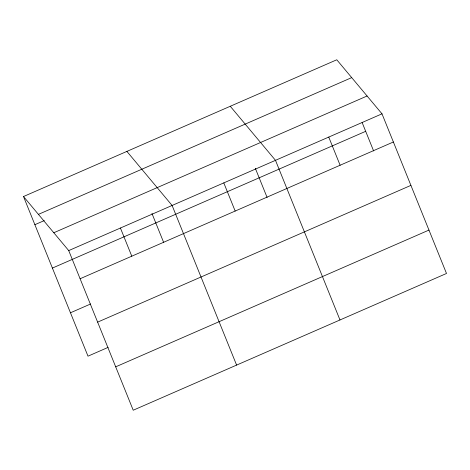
<?xml version="1.0" encoding="UTF-8"?>
<svg xmlns="http://www.w3.org/2000/svg" width="470" height="470" viewBox="0 0 470 470"><rect width="100%" height="100%" fill="white"/><g stroke="black" fill="none" stroke-linecap="round" stroke-linejoin="round"><path stroke-width="0.7" d="M23.5 196.53L336.779 59.778L382.004 113.834L446.5 273.47L133.221 410.222L68.726 250.592L23.5 196.53L87.996 356.166L108.135 347.371M38.423 214.373L351.701 77.615M34.874 224.689L44.274 220.589M53.803 232.75L367.082 95.998M68.726 250.592L382.004 113.834M52.405 268.076L365.684 131.318M80.1 278.745L393.378 141.993M70.465 312.779L90.604 303.984M97.631 322.132L410.909 185.38M115.691 366.835L428.969 230.077M230.265 106.273L275.49 160.335L339.986 319.964M126.882 151.405L172.108 205.461L236.604 365.096M362.123 122.506L373.621 150.958M328.747 137.081L340.121 165.24M255.333 168.325L267.107 197.459M223.796 182.895L235.176 211.054M151.951 213.456L163.725 242.591M120.42 228.026L131.794 256.185"/></g></svg>
